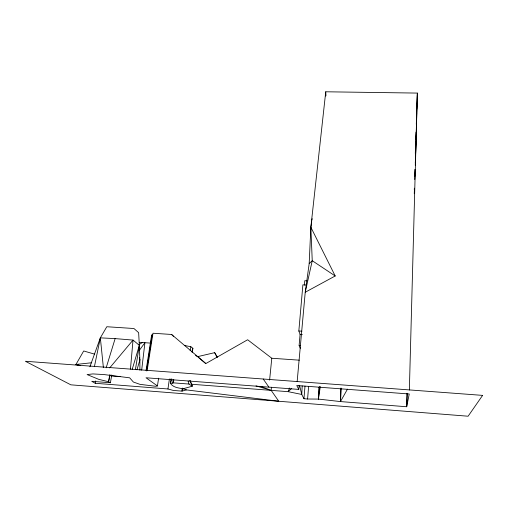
<?xml version="1.0" encoding="UTF-8"?>
<svg xmlns="http://www.w3.org/2000/svg" width="508" height="508" viewBox="0 0 508 508"><rect width="100%" height="100%" fill="white"/><g stroke="black" fill="none" stroke-linecap="round" stroke-linejoin="round"><path stroke-width="0.76" d="M158.604 378.212L157.436 385.947L146.006 377.768L298.78 389.414L296.761 385.502L409.251 393.986L406.673 406.743L340.462 401.574L340.487 388.125M173.526 379.774L173.495 382.861L170.453 383.464L170.948 378.879M297.155 381.584L305.232 292.24L309.181 263.614L310.852 227.241L325.749 91.783L417.36 93.085L415.284 165.373M409.359 390.023L417.36 93.085M407.137 393.268L406.673 406.743L407.162 393.332M415.303 153.48L415.411 150.324M415.785 139.268L416.027 132.163M416.3 124.269L416.674 113.214M416.808 109.264L417.322 94.259M414.274 193.707L414.471 188.195M414.782 179.54L415.144 169.31M414.287 189.89L414.35 188.316M414.795 176.486L415.061 169.393M415.296 163.087L416.63 127.603M347.478 389.128L340.462 401.574L318.408 399.085L318.903 387.204M302.197 385.94L301.758 394.449L303.955 398.723L307.588 399.009L318.408 399.085L320.3 386.569M340.462 401.574L341.351 388.137M307.588 399.009L308.616 386.372M271.424 387.229L271.164 390.366L278.778 401.263L186.379 389.896C181.026 387.515 174.377 388.893 170.453 383.464L171.793 378.943M303.955 398.723L304.997 386.099M182.251 388.76L182.048 391.128L173.26 390.436L167.951 388.976L95.244 383.286L91.745 381.305L110.407 382.753L111.754 374.955M300.298 348.342L299.123 345.408L300.088 334.34L298.837 330.994L302.889 284.829L306.597 285.032M304.381 285.134L304.762 280.714L306.946 280.835M130.442 369.183L133.026 340.087L115.138 338.607L100.343 337.858L89.891 366.801M173.761 379.813L173.495 382.861L189.001 384.048L192.227 386.22L183.369 388.684M318.408 399.085L319.538 386.461M269.608 380.105L271.78 358.242L247.65 339.757L205.886 363.531L171.602 334.474L152.984 333.235L147.11 370.738M298.78 389.414L299.174 385.483M141.662 370.205L144.92 342.71L139.408 350.272M182.474 388.061L182.048 391.128L186.379 389.896M172.676 383.286L173.209 379.565M167.951 388.976L169.412 378.974M310.852 227.241L335.204 275.977L305.232 292.24L312.242 260.706L310.852 227.241L311.702 221.767M311.944 220.205L312.185 218.643M146.056 370.497L151.638 334.982M146.494 370.923L152.197 334.543L152.756 335.058M192.278 352.12L192.875 348.266L190.849 346.748L184.283 345.415M135.42 369.545L139.344 345.345L138.64 332.664L133.947 328.524L106.807 326.733L100.343 337.858L94.488 366.249M109.766 374.84L108.56 381.737L110.407 382.753M95.244 383.286L95.656 380.968M190.157 350.628L190.849 346.748M110.134 374.923L108.56 381.737L98.793 379.362L87.09 374.574L92.907 373.92L104.096 374.574L129.673 377.831L133.394 382.041L139.986 384.353L155.816 386.29L157.436 385.947M191.98 352.076L192.875 348.266M136.963 369.856L139.865 359.956L139.344 345.345L133.026 340.087L109.677 367.919M132.15 369.519L139.344 345.345M106.166 367.83L115.138 338.607M289.503 388.01L288.207 391.674L191.7 384.258L190.183 380.702M78.753 365.411L75.946 364.465L83.699 350.965L94.596 354.146M291.497 388.537L288.207 391.674L301.758 394.449L299.555 385.47M309.181 263.614L312.242 260.706L335.204 275.977M139.167 344.481L142.411 342.538M197.549 356.667L214.668 352.654L217.329 357.232M78.2 365.1L75.946 364.465L91.77 362.744L91.421 362.566M298.837 330.994L301.866 331.184M300.088 334.34L302.324 334.48M299.123 345.408L300.622 345.51M139.3 342.322L150.431 343.084M271.78 358.242L299.307 360.172M111.474 375.977L120.072 376.631M75.946 364.465L80.391 365.576M255.994 385.877L271.164 390.366L260.883 386.442M198.133 357.162L205.734 363.607M195.536 355.295L196.736 356.318M171.602 334.474L173.539 336.436M263.233 379.019L268.91 387.134M214.668 352.654L217.043 357.156M189.814 380.39L192.227 386.22L191.7 384.258M139.408 358.521L139.865 359.956L139.916 370.186M188.106 381.019L189.001 384.048M139.408 357.734L139.865 359.956M100.343 337.858L103.378 367.544M325.749 91.783L325.857 95.688M325.653 92.932L325.736 96.05M482.6 395.383L468.109 416.217L70.847 384.829L25.4 361.271L482.6 395.383"/></g></svg>
